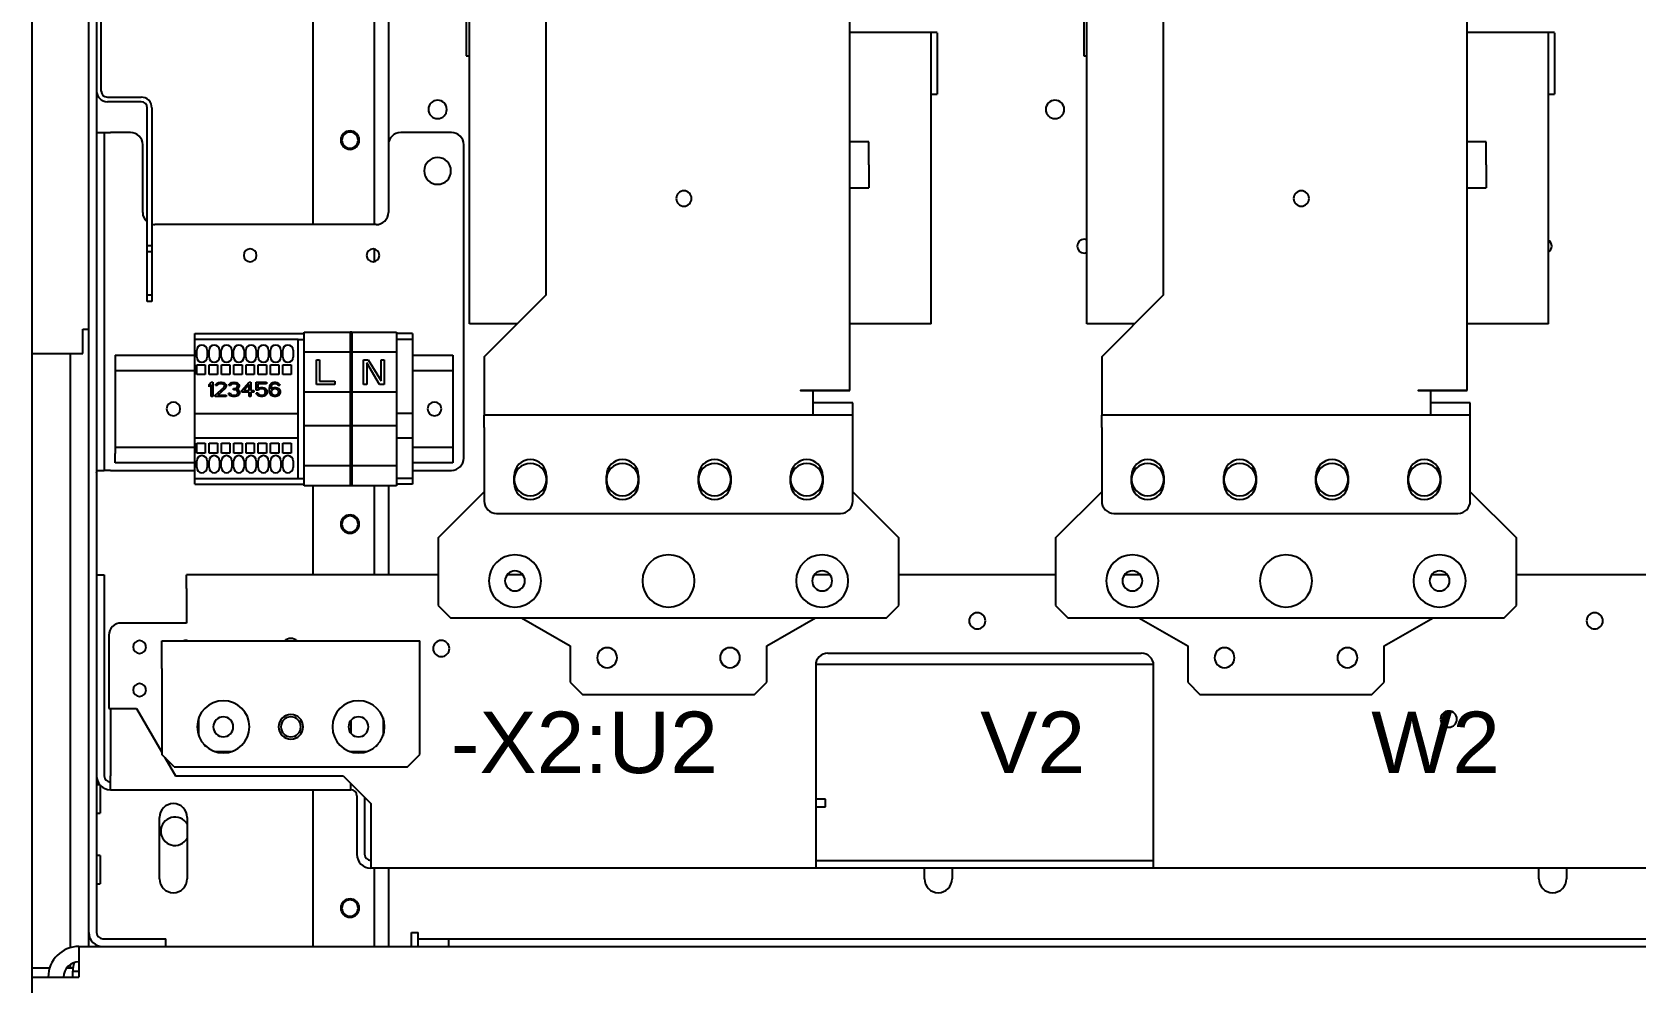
# Model space of a CAD drawing. Header units: inches. Extents: x 0 to 420, y 0 to 297.
# Drawn here: x 45.5 to 87.27, y 96.98 to 121.75 of the extents above; entities that cross this region are included whole.
import ezdxf
from ezdxf.enums import TextEntityAlignment as Align

# ---------------------------------------------------------------- set-up
doc = ezdxf.new("R2010")
doc.units = ezdxf.units.IN
doc.layers.add('Default', color=7, linetype='Continuous')
doc.layers.add('DV1_Default', color=7, linetype='Continuous')
doc.styles.add('SEACAD_arial_ttf', font='arial.ttf', dxfattribs={"height": 0.2})

# ---------------------------------------------------------------- blocks, each defined once
blk = doc.blocks.new('SE')
at = {"layer": 'DV1_Default', "color": 7, "linetype": 'Continuous', "ltscale": 25.4}
for p, q in [((45.505, 69.572), (45.505, 232.692)), ((66.801, 112.412), (66.801, 142.812)), ((82.881, 112.412), (82.881, 142.812)), ((54.425, 116.732), (54.425, 137.494)), ((54.785, 137.702), (54.785, 118.812)), ((56.813, 131.932), (56.813, 121.132)), ((72.893, 131.932), (72.893, 121.132)), ((46.985, 98.292), (46.985, 129.572)), ((47.185, 129.572), (47.185, 98.292)), ((56.893, 114.148), (56.893, 129.532)), ((72.973, 114.148), (72.973, 129.532)), ((52.825, 116.732), (52.825, 127.524)), ((58.881, 123.932), (58.881, 114.892)), ((74.961, 123.932), (74.961, 114.892)), ((47.305, 120.212), (47.305, 122.012)), ((66.801, 121.747), (69.077, 121.747)), ((68.917, 114.148), (68.917, 121.747)), ((69.077, 121.724), (69.077, 120.132)), ((82.881, 121.747), (85.157, 121.747)), ((84.997, 114.148), (84.997, 121.747)), ((85.157, 121.724), (85.157, 120.132)), ((56.813, 121.132), (56.893, 121.132)), ((72.893, 121.132), (72.973, 121.132)), ((47.465, 120.052), (48.345, 120.052)), ((48.345, 119.932), (47.465, 119.932)), ((68.917, 120.132), (69.077, 120.132)), ((84.997, 120.132), (85.157, 120.132)), ((48.505, 116.18), (48.505, 119.772)), ((48.625, 119.772), (48.625, 116.18)), ((47.185, 119.132), (47.385, 119.132)), ((47.385, 119.132), (47.385, 118.812)), ((47.385, 119.132), (47.545, 119.132)), ((48.065, 119.132), (47.545, 119.132)), ((56.425, 119.132), (55.105, 119.132)), ((47.385, 118.812), (47.385, 110.652)), ((48.385, 117.052), (48.385, 118.812)), ((54.785, 118.812), (54.785, 117.052)), ((56.745, 110.652), (56.745, 118.812)), ((67.293, 118.886), (66.801, 118.886)), ((67.293, 118.286), (67.293, 118.886)), ((83.373, 118.886), (82.881, 118.886)), ((83.373, 118.286), (83.373, 118.886)), ((67.293, 118.286), (67.293, 117.686)), ((83.373, 118.286), (83.373, 117.686)), ((66.801, 117.686), (67.293, 117.686)), ((82.881, 117.686), (83.373, 117.686)), ((54.465, 116.732), (48.705, 116.732)), ((48.625, 116.18), (48.505, 116.18)), ((48.505, 116.02), (48.505, 116.18)), ((48.625, 116.18), (48.625, 116.02)), ((48.625, 116.02), (48.505, 116.02)), ((48.505, 114.892), (48.505, 116.02)), ((48.625, 116.02), (48.625, 114.892)), ((54.425, 115.769), (54.425, 116.095)), ((48.625, 114.892), (48.505, 114.892)), ((48.505, 114.732), (48.505, 114.892)), ((48.625, 114.892), (48.625, 114.732)), ((58.881, 114.892), (57.281, 113.292)), ((57.281, 113.292), (58.881, 114.892)), ((74.961, 114.892), (73.361, 113.292)), ((73.361, 113.292), (74.961, 114.892)), ((48.625, 114.732), (48.505, 114.732)), ((58.137, 114.148), (56.893, 114.148)), ((68.917, 114.148), (66.801, 114.148)), ((74.217, 114.148), (72.973, 114.148)), ((84.997, 114.148), (82.881, 114.148)), ((46.825, 113.372), (46.825, 114.012)), ((46.825, 114.012), (46.985, 114.012)), ((49.745, 113.892), (52.593, 113.892)), ((49.745, 113.742), (49.745, 113.892)), ((52.433, 113.742), (49.745, 113.742)), ((49.745, 111.812), (49.745, 113.742)), ((52.433, 113.742), (52.593, 113.742)), ((52.433, 110.122), (52.433, 113.742)), ((52.593, 113.932), (53.793, 113.932)), ((52.593, 113.412), (52.593, 113.932)), ((53.793, 113.932), (53.793, 113.412)), ((53.833, 113.932), (53.793, 113.932)), ((53.833, 113.932), (54.993, 113.932)), ((53.833, 113.932), (53.833, 113.412)), ((54.993, 113.932), (54.993, 113.412)), ((55.409, 113.892), (54.993, 113.892)), ((55.409, 113.742), (54.993, 113.742)), ((55.409, 113.892), (55.409, 113.742)), ((55.409, 113.742), (55.409, 111.812)), ((45.505, 113.372), (45.68, 113.372)), ((45.68, 113.372), (46.132, 113.372)), ((46.132, 113.372), (46.317, 113.372)), ((46.317, 113.372), (46.505, 113.372)), ((46.505, 113.372), (46.825, 113.372)), ((46.505, 97.901), (46.505, 113.372)), ((47.665, 113.332), (49.745, 113.332)), ((47.665, 113.332), (47.665, 113.092)), ((49.793, 113.284), (49.793, 113.46)), ((50.065, 113.46), (50.065, 113.284)), ((50.113, 113.284), (50.113, 113.46)), ((50.385, 113.46), (50.385, 113.284)), ((50.433, 113.284), (50.433, 113.46)), ((50.705, 113.46), (50.705, 113.284)), ((50.753, 113.284), (50.753, 113.46)), ((51.025, 113.46), (51.025, 113.284)), ((51.073, 113.284), (51.073, 113.46)), ((51.345, 113.46), (51.345, 113.284)), ((51.393, 113.284), (51.393, 113.46)), ((51.665, 113.46), (51.665, 113.284)), ((51.713, 113.284), (51.713, 113.46)), ((51.985, 113.46), (51.985, 113.284)), ((52.033, 113.284), (52.033, 113.46)), ((52.305, 113.46), (52.305, 113.284)), ((53.793, 113.412), (52.593, 113.412)), ((52.593, 112.372), (52.593, 113.412)), ((52.913, 113.212), (52.993, 113.212)), ((52.913, 112.572), (52.913, 113.212)), ((52.993, 113.212), (52.993, 112.654)), ((53.793, 113.412), (53.793, 112.372)), ((53.833, 113.412), (53.833, 112.372)), ((54.993, 113.412), (53.833, 113.412)), ((54.139, 112.572), (54.139, 113.212)), ((54.139, 113.212), (54.259, 113.212)), ((54.259, 113.212), (54.593, 112.667)), ((54.593, 112.667), (54.593, 113.212)), ((54.593, 113.212), (54.673, 113.212)), ((54.673, 113.212), (54.673, 112.572)), ((54.993, 113.412), (54.993, 112.372)), ((55.409, 113.332), (56.465, 113.332)), ((56.465, 113.332), (56.465, 113.092)), ((57.281, 113.292), (57.281, 112.412)), ((57.281, 113.292), (57.281, 113.292)), ((73.361, 113.292), (73.361, 112.412)), ((73.361, 113.292), (73.361, 113.292)), ((47.665, 113.092), (47.665, 112.932)), ((47.665, 112.932), (47.665, 112.852)), ((47.665, 112.932), (49.745, 112.932)), ((47.665, 112.852), (47.665, 111.012)), ((49.797, 113.084), (50.013, 113.084)), ((49.797, 112.828), (49.797, 113.084)), ((50.013, 112.828), (49.797, 112.828)), ((50.013, 113.084), (50.013, 112.828)), ((50.117, 113.084), (50.333, 113.084)), ((50.117, 112.828), (50.117, 113.084)), ((50.333, 112.828), (50.117, 112.828)), ((50.333, 113.084), (50.333, 112.828)), ((50.437, 113.084), (50.653, 113.084)), ((50.437, 112.828), (50.437, 113.084)), ((50.653, 112.828), (50.437, 112.828)), ((50.653, 113.084), (50.653, 112.828)), ((50.757, 113.084), (50.973, 113.084)), ((50.757, 112.828), (50.757, 113.084)), ((50.973, 112.828), (50.757, 112.828)), ((50.973, 113.084), (50.973, 112.828)), ((51.077, 113.084), (51.293, 113.084)), ((51.077, 112.828), (51.077, 113.084)), ((51.293, 112.828), (51.077, 112.828)), ((51.293, 113.084), (51.293, 112.828)), ((51.397, 113.084), (51.613, 113.084)), ((51.397, 112.828), (51.397, 113.084)), ((51.613, 112.828), (51.397, 112.828)), ((51.613, 113.084), (51.613, 112.828)), ((51.717, 113.084), (51.933, 113.084)), ((51.717, 112.828), (51.717, 113.084)), ((51.933, 112.828), (51.717, 112.828)), ((51.933, 113.084), (51.933, 112.828)), ((52.037, 113.084), (52.253, 113.084)), ((52.037, 112.828), (52.037, 113.084)), ((52.253, 112.828), (52.037, 112.828)), ((52.253, 113.084), (52.253, 112.828)), ((54.553, 112.572), (54.219, 113.13)), ((54.219, 113.13), (54.219, 112.572)), ((55.409, 112.932), (56.465, 112.932)), ((56.465, 113.092), (56.465, 112.932)), ((56.465, 112.932), (56.465, 112.852)), ((56.465, 112.852), (56.465, 111.012)), ((50.121, 112.572), (50.168, 112.628)), ((50.121, 112.508), (50.121, 112.572)), ((50.168, 112.564), (50.121, 112.508)), ((50.168, 112.628), (50.215, 112.628)), ((50.168, 112.252), (50.168, 112.564)), ((50.215, 112.628), (50.215, 112.252)), ((50.277, 112.292), (50.497, 112.492)), ((50.285, 112.54), (50.293, 112.572)), ((50.324, 112.54), (50.285, 112.54)), ((50.293, 112.572), (50.324, 112.604)), ((50.324, 112.604), (50.356, 112.62)), ((50.34, 112.564), (50.324, 112.54)), ((50.364, 112.58), (50.34, 112.564)), ((50.536, 112.468), (50.34, 112.292)), ((50.356, 112.62), (50.411, 112.628)), ((50.403, 112.588), (50.364, 112.58)), ((50.434, 112.588), (50.403, 112.588)), ((50.411, 112.628), (50.442, 112.628)), ((50.473, 112.58), (50.434, 112.588)), ((50.442, 112.628), (50.489, 112.62)), ((50.497, 112.564), (50.473, 112.58)), ((50.489, 112.62), (50.52, 112.604)), ((50.512, 112.54), (50.497, 112.564)), ((50.497, 112.492), (50.512, 112.524)), ((50.512, 112.524), (50.512, 112.54)), ((50.52, 112.604), (50.552, 112.572)), ((50.552, 112.492), (50.536, 112.468)), ((50.552, 112.572), (50.559, 112.54)), ((50.559, 112.524), (50.552, 112.492)), ((50.559, 112.54), (50.559, 112.524)), ((50.63, 112.54), (50.638, 112.572)), ((50.669, 112.54), (50.63, 112.54)), ((50.638, 112.572), (50.669, 112.604)), ((50.669, 112.604), (50.7, 112.62)), ((50.685, 112.564), (50.669, 112.54)), ((50.708, 112.58), (50.685, 112.564)), ((50.7, 112.62), (50.755, 112.628)), ((50.747, 112.588), (50.708, 112.58)), ((50.779, 112.588), (50.747, 112.588)), ((50.747, 112.428), (50.747, 112.46)), ((50.747, 112.46), (50.779, 112.46)), ((50.779, 112.428), (50.747, 112.428)), ((50.755, 112.628), (50.771, 112.628)), ((50.771, 112.628), (50.826, 112.62)), ((50.818, 112.58), (50.779, 112.588)), ((50.779, 112.46), (50.826, 112.476)), ((50.826, 112.42), (50.779, 112.428)), ((50.841, 112.564), (50.818, 112.58)), ((50.826, 112.62), (50.857, 112.604)), ((50.826, 112.476), (50.841, 112.492)), ((50.849, 112.404), (50.826, 112.42)), ((50.857, 112.54), (50.841, 112.564)), ((50.841, 112.492), (50.857, 112.524)), ((50.873, 112.468), (50.841, 112.444)), ((50.841, 112.444), (50.881, 112.428)), ((50.865, 112.372), (50.849, 112.404)), ((50.857, 112.604), (50.888, 112.572)), ((50.857, 112.524), (50.857, 112.54)), ((50.865, 112.34), (50.865, 112.372)), ((50.888, 112.492), (50.873, 112.468)), ((50.881, 112.428), (50.896, 112.404)), ((50.888, 112.572), (50.896, 112.54)), ((50.896, 112.524), (50.888, 112.492)), ((50.896, 112.54), (50.896, 112.524)), ((50.896, 112.404), (50.904, 112.372)), ((50.904, 112.372), (50.904, 112.34)), ((50.967, 112.412), (51.155, 112.628)), ((50.967, 112.364), (50.967, 112.412)), ((51.155, 112.364), (50.967, 112.364)), ((51.155, 112.564), (51.022, 112.412)), ((51.022, 112.412), (51.155, 112.412)), ((51.155, 112.628), (51.202, 112.628)), ((51.155, 112.412), (51.155, 112.564)), ((51.155, 112.252), (51.155, 112.364)), ((51.202, 112.628), (51.202, 112.412)), ((51.202, 112.412), (51.28, 112.412)), ((51.28, 112.364), (51.202, 112.364)), ((51.202, 112.364), (51.202, 112.252)), ((51.28, 112.412), (51.28, 112.364)), ((51.343, 112.42), (51.343, 112.628)), ((51.343, 112.628), (51.609, 112.628)), ((51.398, 112.42), (51.343, 112.42)), ((51.609, 112.588), (51.382, 112.588)), ((51.382, 112.588), (51.382, 112.46)), ((51.382, 112.46), (51.421, 112.484)), ((51.429, 112.444), (51.398, 112.42)), ((51.421, 112.484), (51.46, 112.492)), ((51.46, 112.452), (51.429, 112.444)), ((51.46, 112.492), (51.507, 112.492)), ((51.507, 112.452), (51.46, 112.452)), ((51.507, 112.492), (51.546, 112.484)), ((51.539, 112.444), (51.507, 112.452)), ((51.562, 112.428), (51.539, 112.444)), ((51.546, 112.484), (51.586, 112.46)), ((51.578, 112.404), (51.562, 112.428)), ((51.586, 112.38), (51.578, 112.404)), ((51.578, 112.34), (51.586, 112.364)), ((51.586, 112.46), (51.609, 112.428)), ((51.586, 112.364), (51.586, 112.38)), ((51.609, 112.628), (51.609, 112.588)), ((51.609, 112.428), (51.625, 112.388)), ((51.625, 112.388), (51.625, 112.356)), ((51.687, 112.468), (51.695, 112.524)), ((51.687, 112.412), (51.687, 112.468)), ((51.695, 112.356), (51.687, 112.412)), ((51.695, 112.524), (51.711, 112.564)), ((51.711, 112.564), (51.734, 112.596)), ((51.734, 112.516), (51.727, 112.468)), ((51.727, 112.452), (51.774, 112.484)), ((51.727, 112.468), (51.727, 112.452)), ((51.734, 112.596), (51.774, 112.62)), ((51.742, 112.54), (51.734, 112.516)), ((51.742, 112.412), (51.734, 112.388)), ((51.734, 112.388), (51.734, 112.364)), ((51.734, 112.364), (51.742, 112.34)), ((51.758, 112.564), (51.742, 112.54)), ((51.758, 112.428), (51.742, 112.412)), ((51.781, 112.58), (51.758, 112.564)), ((51.781, 112.444), (51.758, 112.428)), ((51.774, 112.62), (51.813, 112.628)), ((51.774, 112.484), (51.813, 112.492)), ((51.805, 112.588), (51.781, 112.58)), ((51.805, 112.452), (51.781, 112.444)), ((51.852, 112.588), (51.805, 112.588)), ((51.86, 112.452), (51.805, 112.452)), ((51.813, 112.628), (51.844, 112.628)), ((51.813, 112.492), (51.852, 112.492)), ((51.844, 112.628), (51.883, 112.62)), ((51.875, 112.58), (51.852, 112.588)), ((51.852, 112.492), (51.891, 112.484)), ((51.883, 112.444), (51.86, 112.452)), ((51.899, 112.564), (51.875, 112.58)), ((51.883, 112.62), (51.922, 112.596)), ((51.907, 112.428), (51.883, 112.444)), ((51.891, 112.484), (51.93, 112.46)), ((51.915, 112.54), (51.899, 112.564)), ((51.922, 112.412), (51.907, 112.428)), ((51.954, 112.54), (51.915, 112.54)), ((51.922, 112.596), (51.946, 112.564)), ((51.93, 112.388), (51.922, 112.412)), ((51.922, 112.34), (51.93, 112.364)), ((51.93, 112.46), (51.954, 112.436)), ((51.93, 112.364), (51.93, 112.388)), ((51.946, 112.564), (51.954, 112.54)), ((51.954, 112.436), (51.969, 112.396)), ((51.969, 112.396), (51.969, 112.356)), ((52.593, 111.492), (52.593, 112.372)), ((53.793, 112.372), (52.593, 112.372)), ((53.393, 112.572), (52.913, 112.572)), ((52.993, 112.654), (53.393, 112.654)), ((53.393, 112.654), (53.393, 112.572)), ((53.793, 112.372), (53.793, 111.492)), ((53.833, 112.372), (53.833, 111.492)), ((54.993, 112.372), (53.833, 112.372)), ((54.219, 112.572), (54.139, 112.572)), ((54.673, 112.572), (54.553, 112.572)), ((54.993, 112.372), (54.993, 111.492)), ((57.281, 112.412), (57.281, 111.772)), ((65.841, 112.412), (66.161, 112.412)), ((65.841, 112.412), (65.841, 111.772)), ((73.361, 112.412), (73.361, 111.772)), ((81.921, 112.412), (82.241, 112.412)), ((81.921, 112.412), (81.921, 111.772)), ((50.215, 112.252), (50.168, 112.252)), ((50.277, 112.252), (50.277, 112.292)), ((50.559, 112.252), (50.277, 112.252)), ((50.34, 112.292), (50.559, 112.292)), ((50.559, 112.292), (50.559, 112.252)), ((50.63, 112.316), (50.622, 112.34)), ((50.622, 112.34), (50.661, 112.34)), ((50.646, 112.292), (50.63, 112.316)), ((50.669, 112.276), (50.646, 112.292)), ((50.661, 112.34), (50.669, 112.324)), ((50.669, 112.324), (50.685, 112.308)), ((50.7, 112.26), (50.669, 112.276)), ((50.685, 112.308), (50.7, 112.3)), ((50.7, 112.3), (50.74, 112.292)), ((50.732, 112.252), (50.7, 112.26)), ((50.794, 112.252), (50.732, 112.252)), ((50.74, 112.292), (50.787, 112.292)), ((50.787, 112.292), (50.826, 112.3)), ((50.826, 112.26), (50.794, 112.252)), ((50.826, 112.3), (50.841, 112.308)), ((50.857, 112.276), (50.826, 112.26)), ((50.841, 112.308), (50.857, 112.324)), ((50.857, 112.324), (50.865, 112.34)), ((50.881, 112.292), (50.857, 112.276)), ((50.896, 112.316), (50.881, 112.292)), ((50.904, 112.34), (50.896, 112.316)), ((51.202, 112.252), (51.155, 112.252)), ((51.358, 112.316), (51.343, 112.348)), ((51.343, 112.348), (51.39, 112.348)), ((51.382, 112.284), (51.358, 112.316)), ((51.421, 112.26), (51.382, 112.284)), ((51.39, 112.348), (51.405, 112.316)), ((51.405, 112.316), (51.429, 112.3)), ((51.46, 112.252), (51.421, 112.26)), ((51.429, 112.3), (51.46, 112.292)), ((51.46, 112.292), (51.507, 112.292)), ((51.507, 112.252), (51.46, 112.252)), ((51.507, 112.292), (51.539, 112.3)), ((51.546, 112.26), (51.507, 112.252)), ((51.539, 112.3), (51.562, 112.316)), ((51.586, 112.284), (51.546, 112.26)), ((51.562, 112.316), (51.578, 112.34)), ((51.609, 112.316), (51.586, 112.284)), ((51.625, 112.356), (51.609, 112.316)), ((51.711, 112.316), (51.695, 112.356)), ((51.734, 112.284), (51.711, 112.316)), ((51.774, 112.26), (51.734, 112.284)), ((51.742, 112.34), (51.758, 112.316)), ((51.758, 112.316), (51.781, 112.3)), ((51.813, 112.252), (51.774, 112.26)), ((51.781, 112.3), (51.805, 112.292)), ((51.805, 112.292), (51.86, 112.292)), ((51.852, 112.252), (51.813, 112.252)), ((51.891, 112.26), (51.852, 112.252)), ((51.86, 112.292), (51.883, 112.3)), ((51.883, 112.3), (51.907, 112.316)), ((51.93, 112.284), (51.891, 112.26)), ((51.907, 112.316), (51.922, 112.34)), ((51.954, 112.316), (51.93, 112.284)), ((51.969, 112.356), (51.954, 112.316)), ((66.881, 112.092), (65.841, 112.092)), ((66.881, 112.092), (65.841, 112.092)), ((66.881, 111.772), (66.881, 112.092)), ((66.881, 112.092), (66.881, 112.092)), ((82.961, 112.092), (81.921, 112.092)), ((82.961, 112.092), (81.921, 112.092)), ((82.961, 111.772), (82.961, 112.092)), ((82.961, 112.092), (82.961, 112.092)), ((49.745, 111.172), (49.745, 111.812)), ((49.745, 111.812), (52.433, 111.812)), ((55.409, 111.812), (54.993, 111.812)), ((55.409, 111.812), (55.409, 111.172)), ((65.841, 111.772), (57.281, 111.772)), ((57.281, 111.452), (57.281, 111.772)), ((66.881, 111.772), (65.841, 111.772)), ((66.881, 111.452), (66.881, 111.772)), ((81.921, 111.772), (73.361, 111.772)), ((73.361, 111.452), (73.361, 111.772)), ((82.961, 111.772), (81.921, 111.772)), ((82.961, 111.452), (82.961, 111.772)), ((49.745, 110.122), (49.745, 111.172)), ((52.433, 111.172), (49.745, 111.172)), ((52.593, 110.452), (52.593, 111.492)), ((53.793, 111.492), (52.593, 111.492)), ((53.793, 111.492), (53.793, 110.452)), ((53.833, 111.492), (53.833, 110.452)), ((54.993, 111.492), (53.833, 111.492)), ((54.993, 111.492), (54.993, 110.452)), ((55.409, 111.172), (54.993, 111.172)), ((55.409, 111.172), (55.409, 110.122)), ((57.281, 111.452), (57.281, 109.532)), ((66.881, 109.532), (66.881, 111.452)), ((73.361, 111.452), (73.361, 109.532)), ((82.961, 109.532), (82.961, 111.452)), ((47.665, 111.012), (47.665, 110.932)), ((47.665, 110.932), (49.745, 110.932)), ((47.665, 110.932), (47.665, 110.772)), ((47.665, 110.532), (47.665, 110.772)), ((49.797, 111.036), (50.013, 111.036)), ((49.797, 110.78), (49.797, 111.036)), ((50.013, 110.78), (49.797, 110.78)), ((50.013, 111.036), (50.013, 110.78)), ((50.117, 111.036), (50.333, 111.036)), ((50.117, 110.78), (50.117, 111.036)), ((50.333, 110.78), (50.117, 110.78)), ((50.333, 111.036), (50.333, 110.78)), ((50.437, 111.036), (50.653, 111.036)), ((50.437, 110.78), (50.437, 111.036)), ((50.653, 110.78), (50.437, 110.78)), ((50.653, 111.036), (50.653, 110.78)), ((50.757, 111.036), (50.973, 111.036)), ((50.757, 110.78), (50.757, 111.036)), ((50.973, 110.78), (50.757, 110.78)), ((50.973, 111.036), (50.973, 110.78)), ((51.077, 111.036), (51.293, 111.036)), ((51.077, 110.78), (51.077, 111.036)), ((51.293, 110.78), (51.077, 110.78)), ((51.293, 111.036), (51.293, 110.78)), ((51.397, 111.036), (51.613, 111.036)), ((51.397, 110.78), (51.397, 111.036)), ((51.613, 110.78), (51.397, 110.78)), ((51.613, 111.036), (51.613, 110.78)), ((51.717, 111.036), (51.933, 111.036)), ((51.717, 110.78), (51.717, 111.036)), ((51.933, 110.78), (51.717, 110.78)), ((51.933, 111.036), (51.933, 110.78)), ((52.037, 111.036), (52.253, 111.036)), ((52.037, 110.78), (52.037, 111.036)), ((52.253, 110.78), (52.037, 110.78)), ((52.253, 111.036), (52.253, 110.78)), ((55.409, 110.932), (56.465, 110.932)), ((56.465, 111.012), (56.465, 110.932)), ((56.465, 110.932), (56.465, 110.772)), ((56.465, 110.772), (56.465, 110.532)), ((47.185, 110.332), (47.385, 110.332)), ((47.385, 110.652), (47.385, 110.332)), ((47.545, 110.332), (47.385, 110.332)), ((47.545, 110.332), (49.745, 110.332)), ((49.745, 110.532), (47.665, 110.532)), ((49.793, 110.404), (49.793, 110.58)), ((50.065, 110.58), (50.065, 110.404)), ((50.113, 110.404), (50.113, 110.58)), ((50.385, 110.58), (50.385, 110.404)), ((50.433, 110.404), (50.433, 110.58)), ((50.705, 110.58), (50.705, 110.404)), ((50.753, 110.404), (50.753, 110.58)), ((51.025, 110.58), (51.025, 110.404)), ((51.073, 110.404), (51.073, 110.58)), ((51.345, 110.58), (51.345, 110.404)), ((51.393, 110.404), (51.393, 110.58)), ((51.665, 110.58), (51.665, 110.404)), ((51.713, 110.404), (51.713, 110.58)), ((51.985, 110.58), (51.985, 110.404)), ((52.033, 110.404), (52.033, 110.58)), ((52.305, 110.58), (52.305, 110.404)), ((52.593, 109.932), (52.593, 110.452)), ((53.793, 110.452), (52.593, 110.452)), ((53.793, 110.452), (53.793, 109.932)), ((53.833, 110.452), (53.833, 109.932)), ((54.993, 110.452), (53.833, 110.452)), ((54.993, 110.452), (54.993, 109.932)), ((56.465, 110.532), (55.409, 110.532)), ((55.409, 110.332), (56.425, 110.332)), ((49.745, 110.122), (52.433, 110.122)), ((49.745, 109.972), (49.745, 110.122)), ((49.745, 109.972), (52.593, 109.972)), ((52.433, 110.122), (52.593, 110.122)), ((53.793, 109.932), (52.593, 109.932)), ((52.825, 107.612), (52.825, 109.932)), ((53.833, 109.932), (53.793, 109.932)), ((54.993, 109.932), (53.833, 109.932)), ((54.425, 107.612), (54.425, 109.932)), ((54.785, 109.932), (54.785, 107.612)), ((55.409, 110.122), (54.993, 110.122)), ((55.409, 109.972), (54.993, 109.972)), ((55.409, 110.122), (55.409, 109.972)), ((58.061, 109.992), (58.061, 110.192)), ((58.901, 110.192), (58.901, 109.992)), ((60.461, 109.992), (60.461, 110.192)), ((61.301, 110.192), (61.301, 109.992)), ((62.861, 109.992), (62.861, 110.192)), ((63.701, 110.192), (63.701, 109.992)), ((65.261, 109.992), (65.261, 110.192)), ((66.101, 110.192), (66.101, 109.992)), ((74.141, 109.992), (74.141, 110.192)), ((74.981, 110.192), (74.981, 109.992)), ((76.541, 109.992), (76.541, 110.192)), ((77.381, 110.192), (77.381, 109.992)), ((78.941, 109.992), (78.941, 110.192)), ((79.781, 110.192), (79.781, 109.992)), ((81.341, 109.992), (81.341, 110.192)), ((82.181, 110.192), (82.181, 109.992)), ((56.081, 108.572), (57.281, 109.772)), ((57.281, 109.772), (56.081, 108.572)), ((66.881, 109.772), (68.081, 108.572)), ((68.081, 108.572), (66.881, 109.772)), ((72.161, 108.572), (73.361, 109.772)), ((73.361, 109.772), (72.161, 108.572)), ((82.961, 109.772), (84.161, 108.572)), ((84.161, 108.572), (82.961, 109.772)), ((57.601, 109.212), (66.561, 109.212)), ((73.681, 109.212), (82.641, 109.212)), ((56.081, 108.572), (56.081, 106.812)), ((56.081, 108.572), (56.081, 108.572)), ((68.081, 108.572), (68.081, 108.572)), ((68.081, 106.812), (68.081, 108.572)), ((72.161, 108.572), (72.161, 106.812)), ((72.161, 108.572), (72.161, 108.572)), ((84.161, 108.572), (84.161, 108.572)), ((84.161, 106.812), (84.161, 108.572)), ((47.185, 107.612), (47.385, 107.612)), ((47.385, 107.612), (47.385, 107.292)), ((56.081, 107.612), (49.525, 107.612)), ((49.525, 107.252), (49.525, 107.612)), ((57.401, 107.452), (57.401, 107.452)), ((58.286, 107.612), (57.876, 107.612)), ((58.761, 107.452), (58.761, 107.452)), ((61.401, 107.452), (61.401, 107.452)), ((62.761, 107.452), (62.761, 107.452)), ((65.401, 107.452), (65.401, 107.452)), ((66.286, 107.612), (65.876, 107.612)), ((66.761, 107.452), (66.761, 107.452)), ((72.161, 107.612), (68.081, 107.612)), ((73.481, 107.452), (73.481, 107.452)), ((74.366, 107.612), (73.956, 107.612)), ((74.841, 107.452), (74.841, 107.452)), ((77.481, 107.452), (77.481, 107.452)), ((78.841, 107.452), (78.841, 107.452)), ((81.481, 107.452), (81.481, 107.452)), ((82.366, 107.612), (81.956, 107.612)), ((82.841, 107.452), (82.841, 107.452)), ((88.241, 107.612), (84.161, 107.612)), ((47.385, 107.292), (47.385, 106.012)), ((49.525, 107.252), (49.525, 106.356)), ((56.081, 106.812), (56.401, 106.492)), ((67.761, 106.492), (68.081, 106.812)), ((72.161, 106.812), (72.481, 106.492)), ((83.841, 106.492), (84.161, 106.812)), ((49.525, 106.356), (47.825, 106.356)), ((56.401, 106.492), (67.761, 106.492)), ((58.251, 106.492), (59.521, 105.759)), ((64.641, 105.759), (65.911, 106.492)), ((72.481, 106.492), (83.841, 106.492)), ((74.331, 106.492), (75.601, 105.759)), ((80.721, 105.759), (81.991, 106.492)), ((47.385, 106.012), (47.385, 102.372)), ((47.505, 106.036), (47.505, 104.132)), ((48.885, 105.892), (55.605, 105.892)), ((48.885, 105.172), (48.885, 105.892)), ((55.605, 105.172), (55.605, 105.892)), ((59.521, 105.759), (59.521, 104.812)), ((64.641, 104.812), (64.641, 105.759)), ((75.601, 105.759), (75.601, 104.812)), ((80.721, 104.812), (80.721, 105.759)), ((60.221, 105.452), (60.221, 105.452)), ((60.741, 105.452), (60.741, 105.452)), ((63.421, 105.452), (63.421, 105.452)), ((63.941, 105.452), (63.941, 105.452)), ((74.712, 105.276), (65.914, 105.276)), ((66.233, 105.572), (74.393, 105.572)), ((76.301, 105.452), (76.301, 105.452)), ((76.821, 105.452), (76.821, 105.452)), ((79.501, 105.452), (79.501, 105.452)), ((80.021, 105.452), (80.021, 105.452)), ((48.885, 105.172), (48.885, 102.932)), ((55.605, 102.932), (55.605, 105.172)), ((65.913, 105.252), (65.913, 100.332)), ((74.713, 100.332), (74.713, 105.252)), ((59.521, 104.812), (59.841, 104.492)), ((59.841, 104.492), (64.321, 104.492)), ((64.321, 104.492), (64.641, 104.812)), ((75.601, 104.812), (75.921, 104.492)), ((75.921, 104.492), (80.401, 104.492)), ((80.401, 104.492), (80.721, 104.812)), ((47.505, 104.132), (48.225, 104.132)), ((47.545, 104.132), (47.545, 102.372)), ((48.225, 104.132), (48.885, 102.989)), ((49.845, 103.422), (49.845, 103.882)), ((53.805, 103.818), (53.805, 103.486)), ((54.645, 103.882), (54.645, 103.422)), ((49.977, 103.2), (50.033, 103.144)), ((54.457, 103.144), (54.513, 103.2)), ((49.205, 102.612), (48.885, 102.932)), ((48.962, 102.854), (49.241, 102.372)), ((50.255, 103.012), (50.715, 103.012)), ((53.775, 103.012), (54.235, 103.012)), ((55.285, 102.612), (55.605, 102.932)), ((47.545, 102.012), (47.545, 102.372)), ((49.205, 102.612), (55.285, 102.612)), ((49.241, 102.372), (53.605, 102.372)), ((53.605, 102.372), (54.325, 101.652)), ((47.281, 102.144), (47.185, 102.144)), ((47.281, 102.144), (47.281, 101.4)), ((47.545, 102.012), (53.805, 102.012)), ((52.825, 97.932), (52.825, 102.012)), ((53.805, 102.012), (53.805, 102.172)), ((53.965, 101.852), (53.965, 100.332)), ((54.165, 101.812), (54.165, 100.332)), ((54.325, 101.652), (54.325, 100.332)), ((66.165, 101.772), (65.913, 101.772)), ((65.913, 101.572), (66.165, 101.572)), ((66.165, 101.572), (66.165, 101.772)), ((47.185, 101.4), (47.281, 101.4)), ((48.825, 99.692), (48.825, 101.292)), ((49.545, 101.292), (49.545, 99.692)), ((47.281, 100.304), (47.185, 100.304)), ((47.281, 100.304), (47.281, 99.56)), ((54.325, 100.332), (54.325, 99.972)), ((65.913, 100.332), (65.913, 99.972)), ((74.713, 99.972), (74.713, 100.332)), ((65.913, 99.972), (54.325, 99.972)), ((54.425, 97.932), (54.425, 99.972)), ((54.785, 99.972), (54.785, 97.932)), ((65.913, 100.172), (74.713, 100.172)), ((74.713, 99.972), (65.913, 99.972)), ((68.745, 99.692), (68.745, 99.972)), ((69.465, 99.972), (69.465, 99.692)), ((95.925, 99.972), (74.713, 99.972)), ((84.745, 99.692), (84.745, 99.972)), ((85.465, 99.972), (85.465, 99.692)), ((47.185, 99.56), (47.281, 99.56)), ((46.985, 97.932), (46.985, 98.292)), ((55.385, 98.292), (55.561, 98.292)), ((55.385, 97.932), (55.385, 98.292)), ((55.561, 98.132), (55.561, 98.292)), ((46.725, 97.932), (47.345, 97.932)), ((46.725, 97.932), (46.725, 97.132)), ((47.185, 97.97), (47.185, 97.932)), ((47.345, 98.132), (48.665, 98.132)), ((47.345, 97.932), (48.665, 97.932)), ((48.665, 98.132), (48.985, 98.132)), ((48.665, 97.932), (48.985, 97.932)), ((48.985, 97.932), (48.985, 98.132)), ((48.985, 97.932), (101.305, 97.932)), ((55.561, 97.932), (55.561, 98.132)), ((55.561, 98.132), (56.361, 98.132)), ((56.361, 97.932), (56.361, 98.132)), ((56.361, 98.132), (101.305, 98.132)), ((45.505, 97.372), (45.68, 97.372)), ((45.68, 97.372), (45.962, 97.372)), ((46.405, 97.372), (46.505, 97.372)), ((46.505, 97.372), (46.505, 97.466)), ((46.505, 97.372), (46.57, 97.372)), ((45.505, 97.132), (46.725, 97.132)), ((46.565, 97.132), (46.565, 97.292)), ((46.565, 97.292), (46.565, 97.292)), ((46.565, 97.292), (46.725, 97.292))]:
    blk.add_line(p, q, dxfattribs=at)
for centre, radius, start, end in [((47.465, 120.212), 0.28, 180, 270), ((47.465, 120.212), 0.16, 180, 270), ((48.345, 119.772), 0.28, 0, 90), ((48.345, 119.772), 0.16, 0, 90), ((56.065, 119.732), 0.24, 0, 180), ((72.145, 119.732), 0.24, 0, 180), ((56.065, 119.732), 0.24, 180, 360), ((72.145, 119.732), 0.24, 180, 360), ((48.065, 118.812), 0.32, 0, 90), ((53.785, 118.932), 0.24, 0, 180), ((53.785, 118.932), 0.212, 0, 180), ((55.105, 118.812), 0.32, 90, 180), ((56.425, 118.812), 0.32, 0, 90), ((53.785, 118.932), 0.24, 180, 360), ((53.785, 118.932), 0.212, 180, 360), ((56.065, 118.132), 0.35, 0, 180), ((56.065, 118.132), 0.35, 180, 360), ((62.481, 117.412), 0.2, 0, 180), ((62.481, 117.412), 0.2, 180, 360), ((62.481, 117.412), 0.2, 180, 360), ((78.561, 117.412), 0.2, 0, 180), ((78.561, 117.412), 0.2, 180, 360), ((78.561, 117.412), 0.2, 180, 360), ((48.705, 117.052), 0.32, 180, 231.3178), ((54.465, 117.052), 0.32, 270, 360), ((48.705, 117.052), 0.32, 255.5225, 270), ((72.905, 116.172), 0.18, 90, 270), ((72.905, 116.172), 0.18, 67.8039, 90), ((84.905, 116.172), 0.18, 300.7379, 59.2621), ((51.185, 115.932), 0.168, 0, 180), ((51.185, 115.932), 0.168, 180, 360), ((54.385, 115.932), 0.168, 0, 180), ((54.385, 115.932), 0.168, 180, 360), ((72.905, 116.172), 0.18, 270, 292.1961), ((49.929, 113.46), 0.136, 0, 180), ((49.929, 113.284), 0.136, 180, 360), ((50.249, 113.46), 0.136, 0, 180), ((50.249, 113.284), 0.136, 180, 360), ((50.569, 113.46), 0.136, 0, 180), ((50.569, 113.284), 0.136, 180, 360), ((50.889, 113.46), 0.136, 0, 180), ((50.889, 113.284), 0.136, 180, 360), ((51.209, 113.46), 0.136, 0, 180), ((51.209, 113.284), 0.136, 180, 360), ((51.529, 113.46), 0.136, 0, 180), ((51.529, 113.284), 0.136, 180, 360), ((51.849, 113.46), 0.136, 0, 180), ((51.849, 113.284), 0.136, 180, 360), ((52.169, 113.46), 0.136, 0, 180), ((52.169, 113.284), 0.136, 180, 360), ((49.185, 111.932), 0.18, 0, 180), ((55.985, 111.932), 0.18, 0, 180), ((49.185, 111.932), 0.18, 180, 360), ((55.985, 111.932), 0.18, 180, 360), ((49.929, 110.58), 0.136, 0, 180), ((50.249, 110.58), 0.136, 0, 180), ((50.569, 110.58), 0.136, 0, 180), ((50.889, 110.58), 0.136, 0, 180), ((51.209, 110.58), 0.136, 0, 180), ((51.529, 110.58), 0.136, 0, 180), ((51.849, 110.58), 0.136, 0, 180), ((52.169, 110.58), 0.136, 0, 180), ((49.929, 110.404), 0.136, 180, 360), ((50.249, 110.404), 0.136, 180, 360), ((50.569, 110.404), 0.136, 180, 360), ((50.889, 110.404), 0.136, 180, 360), ((51.209, 110.404), 0.136, 180, 360), ((51.529, 110.404), 0.136, 180, 360), ((51.849, 110.404), 0.136, 180, 360), ((52.169, 110.404), 0.136, 180, 360), ((56.425, 110.652), 0.32, 270, 360), ((58.481, 110.192), 0.42, 0, 180), ((58.481, 110.092), 0.42, 0, 180), ((60.881, 110.192), 0.42, 0, 180), ((60.881, 110.092), 0.42, 0, 180), ((63.281, 110.192), 0.42, 0, 180), ((63.281, 110.092), 0.42, 0, 180), ((65.681, 110.192), 0.42, 0, 180), ((65.681, 110.092), 0.42, 0, 180), ((74.561, 110.192), 0.42, 0, 180), ((74.561, 110.092), 0.42, 0, 180), ((76.961, 110.192), 0.42, 0, 180), ((76.961, 110.092), 0.42, 0, 180), ((79.361, 110.192), 0.42, 0, 180), ((79.361, 110.092), 0.42, 0, 180), ((81.761, 110.192), 0.42, 0, 180), ((81.761, 110.092), 0.42, 0, 180), ((58.481, 110.092), 0.42, 180, 360), ((58.481, 110.092), 0.42, 180, 360), ((58.481, 109.992), 0.42, 180, 360), ((58.481, 109.992), 0.42, 180, 360), ((60.881, 110.092), 0.42, 180, 360), ((60.881, 110.092), 0.42, 180, 360), ((60.881, 109.992), 0.42, 180, 360), ((60.881, 109.992), 0.42, 180, 360), ((63.281, 110.092), 0.42, 180, 360), ((63.281, 110.092), 0.42, 180, 360), ((63.281, 109.992), 0.42, 180, 360), ((63.281, 109.992), 0.42, 180, 360), ((65.681, 110.092), 0.42, 180, 360), ((65.681, 110.092), 0.42, 180, 360), ((65.681, 109.992), 0.42, 180, 360), ((65.681, 109.992), 0.42, 180, 360), ((74.561, 110.092), 0.42, 180, 360), ((74.561, 110.092), 0.42, 180, 360), ((74.561, 109.992), 0.42, 180, 360), ((74.561, 109.992), 0.42, 180, 360), ((76.961, 110.092), 0.42, 180, 360), ((76.961, 110.092), 0.42, 180, 360), ((76.961, 109.992), 0.42, 180, 360), ((76.961, 109.992), 0.42, 180, 360), ((79.361, 110.092), 0.42, 180, 360), ((79.361, 110.092), 0.42, 180, 360), ((79.361, 109.992), 0.42, 180, 360), ((79.361, 109.992), 0.42, 180, 360), ((81.761, 110.092), 0.42, 180, 360), ((81.761, 110.092), 0.42, 180, 360), ((81.761, 109.992), 0.42, 180, 360), ((81.761, 109.992), 0.42, 180, 360), ((57.601, 109.532), 0.32, 180, 270), ((66.561, 109.532), 0.32, 270, 360), ((73.681, 109.532), 0.32, 180, 270), ((82.641, 109.532), 0.32, 270, 360), ((53.785, 108.932), 0.24, 0, 180), ((53.785, 108.932), 0.212, 0, 180), ((53.785, 108.932), 0.24, 180, 360), ((53.785, 108.932), 0.212, 180, 360), ((58.081, 107.452), 0.68, 0, 180), ((62.081, 107.452), 0.68, 0, 180), ((66.081, 107.452), 0.68, 0, 180), ((74.161, 107.452), 0.68, 0, 180), ((78.161, 107.452), 0.68, 0, 180), ((82.161, 107.452), 0.68, 0, 180), ((58.081, 107.452), 0.68, 180, 360), ((58.081, 107.452), 0.68, 180, 360), ((58.081, 107.452), 0.26, 0, 180), ((58.081, 107.452), 0.26, 180, 360), ((58.081, 107.452), 0.26, 180, 360), ((62.081, 107.452), 0.68, 180, 360), ((62.081, 107.452), 0.68, 180, 360), ((66.081, 107.452), 0.68, 180, 360), ((66.081, 107.452), 0.68, 180, 360), ((66.081, 107.452), 0.26, 0, 180), ((66.081, 107.452), 0.26, 180, 360), ((66.081, 107.452), 0.26, 180, 360), ((74.161, 107.452), 0.68, 180, 360), ((74.161, 107.452), 0.68, 180, 360), ((74.161, 107.452), 0.26, 0, 180), ((74.161, 107.452), 0.26, 180, 360), ((74.161, 107.452), 0.26, 180, 360), ((78.161, 107.452), 0.68, 180, 360), ((78.161, 107.452), 0.68, 180, 360), ((82.161, 107.452), 0.68, 180, 360), ((82.161, 107.452), 0.68, 180, 360), ((82.161, 107.452), 0.26, 0, 180), ((82.161, 107.452), 0.26, 180, 360), ((82.161, 107.452), 0.26, 180, 360), ((70.121, 106.412), 0.212, 0, 180), ((86.201, 106.412), 0.212, 0, 180), ((47.825, 106.036), 0.32, 90, 180), ((70.121, 106.412), 0.212, 180, 360), ((86.201, 106.412), 0.212, 180, 360), ((48.305, 105.732), 0.168, 0, 180), ((48.305, 105.732), 0.168, 180, 360), ((49.505, 105.732), 0.168, 72.2472, 107.7528), ((52.245, 105.692), 0.26, 50.2849, 129.7151), ((56.161, 105.692), 0.212, 0, 180), ((56.161, 105.692), 0.212, 180, 360), ((60.481, 105.452), 0.26, 0, 180), ((63.681, 105.452), 0.26, 0, 180), ((76.561, 105.452), 0.26, 0, 180), ((79.761, 105.452), 0.26, 0, 180), ((60.481, 105.452), 0.26, 180, 360), ((60.481, 105.452), 0.26, 180, 360), ((63.681, 105.452), 0.26, 180, 360), ((63.681, 105.452), 0.26, 180, 360), ((66.233, 105.252), 0.32, 90, 180), ((74.393, 105.252), 0.32, 0, 90), ((76.561, 105.452), 0.26, 180, 360), ((76.561, 105.452), 0.26, 180, 360), ((79.761, 105.452), 0.26, 180, 360), ((79.761, 105.452), 0.26, 180, 360), ((48.305, 104.612), 0.168, 0, 180), ((48.305, 104.612), 0.168, 180, 360), ((50.485, 103.652), 0.68, 0, 180), ((54.005, 103.652), 0.68, 0, 180), ((82.401, 103.852), 0.212, 0, 180), ((50.485, 103.652), 0.68, 180, 360), ((50.485, 103.652), 0.26, 0, 180), ((50.485, 103.652), 0.26, 180, 360), ((52.245, 103.652), 0.32, 0, 180), ((52.245, 103.652), 0.32, 180, 360), ((52.245, 103.652), 0.26, 0, 180), ((52.245, 103.652), 0.26, 180, 360), ((54.005, 103.652), 0.68, 180, 360), ((54.005, 103.652), 0.26, 0, 180), ((54.005, 103.652), 0.26, 180, 360), ((82.401, 103.852), 0.212, 180, 360), ((47.545, 102.372), 0.36, 180, 219.2965), ((47.545, 102.372), 0.16, 180, 270), ((47.545, 102.372), 0.36, 222.8334, 270), ((53.805, 101.852), 0.16, 0, 90), ((49.185, 101.292), 0.36, 0, 180), ((49.225, 100.932), 0.368, 29.5918, 330.4082), ((54.325, 100.332), 0.36, 180, 270), ((54.325, 100.332), 0.16, 180, 270), ((49.185, 99.692), 0.36, 180, 360), ((69.105, 99.692), 0.36, 180, 360), ((85.105, 99.692), 0.36, 180, 360), ((53.785, 98.932), 0.24, 0, 180), ((53.785, 98.932), 0.212, 0, 180), ((53.785, 98.932), 0.24, 180, 360), ((53.785, 98.932), 0.212, 180, 360), ((47.345, 98.292), 0.36, 180, 270), ((47.345, 98.292), 0.16, 180, 270), ((46.725, 97.132), 0.8, 90, 180), ((46.725, 97.132), 0.4, 90, 180), ((47.205, 97.292), 0.64, 159.7585, 180)]:
    blk.add_arc(centre, radius, start, end, dxfattribs=at)
for centre in [(66.161, 112.412), (82.241, 112.412)]:
    blk.add_ellipse(centre, major_axis=(0.64, 0), ratio=0.000006, dxfattribs=at)
blk.add_open_spline([(47.185, 110.279), (47.187, 110.3), (47.191, 110.318), (47.199, 110.334)], degree=3, dxfattribs=at)
at = {"layer": 'DV1_Default', "color": 7, "linetype": 'Continuous', "ltscale": 25.4, "style": 'SEACAD_arial_ttf'}
blk.add_text('-X2:U2           V2            W2', height=1.6, dxfattribs=at).set_placement((56.411, 104.047), align=Align.TOP_LEFT)

msp = doc.modelspace()

# ---------------------------------------------------------------- block references
at = {"layer": 'Default'}
msp.add_blockref('SE', (0, 0), dxfattribs=at)

doc.saveas('drawing.dxf')
